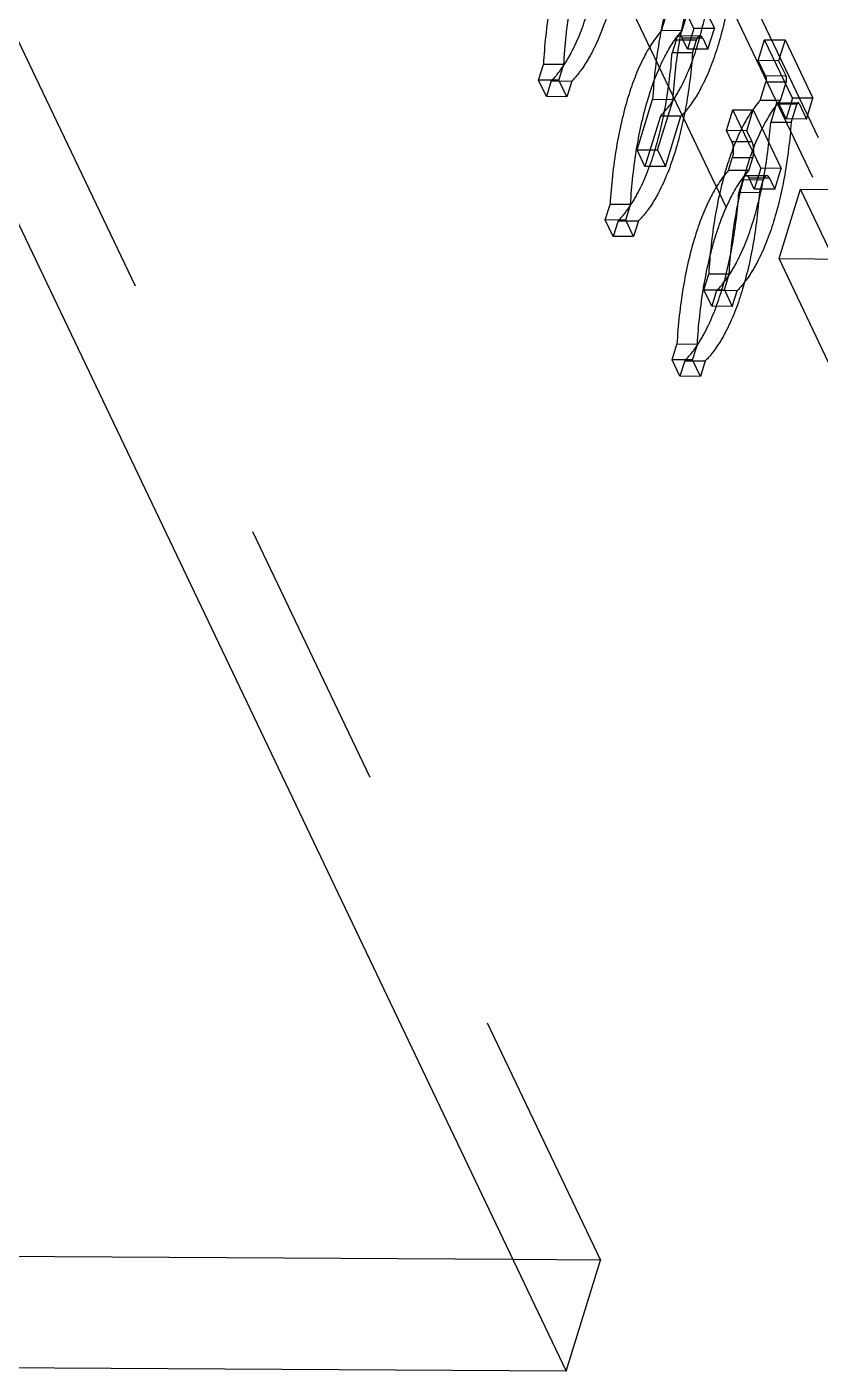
# Model space of a CAD drawing. Header units: millimetres. Extents: x 753 to 1632, y 352 to 973.
# Drawn here: x 1180.13 to 1189.08, y 791.13 to 806.3 of the extents above; entities that cross this region are included whole.
import ezdxf

# ---------------------------------------------------------------- set-up
doc = ezdxf.new("R2010")
doc.units = ezdxf.units.MM
doc.header["$LTSCALE"] = 30.734
doc.linetypes.add('HIDDEN', pattern=[0.2, 0.1, -0.1])
doc.layers.get('0').update_dxf_attribs({"linetype": 'CONTINUOUS'})
doc.layers.add('DEFAULT_2', color=8, linetype='HIDDEN')

msp = doc.modelspace()

# ---------------------------------------------------------------- linework, layer by layer
at = {"color": 3, "linetype": 'Continuous'}
for p, q in [((1174.3378, 815.99622), (1186.21335, 791.13279)), ((1186.21335, 791.13279), (1178.82358, 791.17675))]:
    msp.add_line(p, q, dxfattribs=at)
at = {"color": 7, "linetype": 'Continuous'}
msp.add_line((1185.61192, 792.392), (1179.21089, 792.43007), dxfattribs=at)
at = {"layer": 'DEFAULT_2', "color": 8, "linetype": 'HIDDEN'}
for p, q in [((1182.43642, 818.92182), (1193.18083, 796.42663)), ((1182.37306, 818.47592), (1192.68995, 796.87582)), ((1174.7251, 817.24955), (1186.60066, 792.38612)), ((1186.69625, 807.03789), (1192.24213, 795.42667)), ((1187.65755, 806.28838), (1187.34285, 806.94727)), ((1187.57378, 806.94589), (1187.88848, 806.28701)), ((1187.29254, 806.2623), (1187.33673, 806.40531)), ((1187.52347, 806.26093), (1187.56766, 806.40394)), ((1187.52347, 806.26093), (1187.29254, 806.2623)), ((1187.65755, 806.28838), (1187.58493, 806.05339)), ((1187.88848, 806.28701), (1187.65755, 806.28838)), ((1187.81586, 806.05201), (1187.88848, 806.28701)), ((1187.45549, 806.15668), (1187.4113, 806.01367)), ((1187.68642, 806.1553), (1187.45549, 806.15668)), ((1187.49486, 806.20587), (1187.72579, 806.2045)), ((1187.58493, 806.05339), (1187.52555, 806.1777)), ((1187.75648, 806.17633), (1187.52555, 806.1777)), ((1187.64223, 806.0123), (1187.68642, 806.1553)), ((1187.75648, 806.17633), (1187.81586, 806.05201)), ((1188.38329, 805.92467), (1188.45591, 806.15967)), ((1188.77061, 805.50079), (1188.45591, 806.15967)), ((1188.45591, 806.15967), (1188.68684, 806.1583)), ((1188.68684, 806.1583), (1188.61422, 805.9233)), ((1188.68684, 806.1583), (1189.00154, 805.49942)), ((1187.64223, 806.0123), (1187.4113, 806.01367)), ((1187.81586, 806.05201), (1187.58493, 806.05339)), ((1185.90275, 805.70491), (1185.95704, 805.88058)), ((1186.18797, 805.87921), (1185.95704, 805.88058)), ((1186.13368, 805.70354), (1186.18797, 805.87921)), ((1188.46641, 805.75063), (1188.38329, 805.92467)), ((1188.61422, 805.9233), (1188.38329, 805.92467)), ((1188.61422, 805.9233), (1188.69734, 805.74926)), ((1185.99182, 805.51844), (1185.90275, 805.70491)), ((1186.13368, 805.70354), (1185.90275, 805.70491)), ((1186.0461, 805.69411), (1185.99182, 805.51844)), ((1186.0461, 805.69411), (1186.27703, 805.69274)), ((1186.22275, 805.51706), (1186.13368, 805.70354)), ((1186.27703, 805.69274), (1186.22275, 805.51706)), ((1188.4056, 805.47471), (1188.46916, 805.68038)), ((1188.69734, 805.74926), (1188.46641, 805.75063)), ((1188.70009, 805.67901), (1188.46916, 805.68038)), ((1188.63653, 805.47334), (1188.70009, 805.67901)), ((1186.22275, 805.51706), (1185.99182, 805.51844)), ((1187.01581, 804.91732), (1187.19113, 805.48465)), ((1187.42206, 805.48328), (1187.19113, 805.48465)), ((1187.24674, 804.91594), (1187.42206, 805.48328)), ((1188.77061, 805.50079), (1188.69799, 805.26579)), ((1189.00154, 805.49942), (1188.77061, 805.50079)), ((1188.92892, 805.26442), (1189.00154, 805.49942)), ((1188.02433, 805.13344), (1188.09695, 805.36844)), ((1188.41165, 804.70956), (1188.09695, 805.36844)), ((1188.09695, 805.36844), (1188.32788, 805.36706)), ((1188.25526, 805.13207), (1188.32788, 805.36706)), ((1188.32788, 805.36706), (1188.64258, 804.70818)), ((1188.63653, 805.47334), (1188.4056, 805.47471)), ((1188.58791, 805.43175), (1188.52435, 805.22608)), ((1188.81884, 805.43038), (1188.58791, 805.43175)), ((1188.60305, 805.45067), (1188.83398, 805.4493)), ((1188.69799, 805.26579), (1188.61486, 805.43984)), ((1188.84579, 805.43846), (1188.61486, 805.43984)), ((1188.75528, 805.2247), (1188.81884, 805.43038)), ((1188.84579, 805.43846), (1188.92892, 805.26442)), ((1187.28019, 805.29818), (1187.10487, 804.73084)), ((1187.51112, 805.29681), (1187.28019, 805.29818)), ((1187.3358, 804.72947), (1187.51112, 805.29681)), ((1188.75528, 805.2247), (1188.52435, 805.22608)), ((1188.92892, 805.26442), (1188.69799, 805.26579)), ((1188.0837, 805.00912), (1188.02433, 805.13344)), ((1188.25526, 805.13207), (1188.02433, 805.13344)), ((1188.31463, 805.00775), (1188.25526, 805.13207)), ((1187.10487, 804.73084), (1187.01581, 804.91732)), ((1187.01581, 804.91732), (1187.24674, 804.91594)), ((1187.24674, 804.91594), (1187.3358, 804.72947)), ((1188.31463, 805.00775), (1188.0837, 805.00912)), ((1187.3358, 804.72947), (1187.10487, 804.73084)), ((1188.04664, 804.68348), (1188.09083, 804.82648)), ((1188.32176, 804.82511), (1188.09083, 804.82648)), ((1188.27757, 804.6821), (1188.32176, 804.82511)), ((1188.27757, 804.6821), (1188.04664, 804.68348)), ((1188.20959, 804.57785), (1188.16539, 804.43484)), ((1188.44052, 804.57648), (1188.20959, 804.57785)), ((1188.24896, 804.62704), (1188.47989, 804.62567)), ((1188.33903, 804.47456), (1188.27965, 804.59888)), ((1188.51058, 804.5975), (1188.27965, 804.59888)), ((1188.41165, 804.70956), (1188.33903, 804.47456)), ((1188.39632, 804.43347), (1188.44052, 804.57648)), ((1188.64258, 804.70818), (1188.41165, 804.70956)), ((1188.51058, 804.5975), (1188.56996, 804.47319)), ((1188.56996, 804.47319), (1188.64258, 804.70818)), ((1188.39632, 804.43347), (1188.16539, 804.43484)), ((1188.56996, 804.47319), (1188.33903, 804.47456)), ((1188.6183, 803.68872), (1188.86036, 804.47205)), ((1189.45414, 803.22888), (1188.86036, 804.47205)), ((1188.86036, 804.47205), (1189.69171, 804.46711)), ((1186.65685, 804.12608), (1186.71113, 804.30176)), ((1186.94206, 804.30038), (1186.71113, 804.30176)), ((1186.88778, 804.12471), (1186.94206, 804.30038)), ((1186.74591, 803.93961), (1186.65685, 804.12608)), ((1186.88778, 804.12471), (1186.65685, 804.12608)), ((1186.8002, 804.11528), (1186.74591, 803.93961)), ((1186.8002, 804.11528), (1187.03113, 804.11391)), ((1186.97684, 803.93823), (1186.88778, 804.12471)), ((1187.03113, 804.11391), (1186.97684, 803.93823)), ((1186.97684, 803.93823), (1186.74591, 803.93961)), ((1189.21207, 802.44555), (1188.6183, 803.68872)), ((1188.6183, 803.68872), (1189.44964, 803.68378)), ((1187.7699, 803.33849), (1187.82419, 803.51416)), ((1188.05512, 803.51279), (1187.82419, 803.51416)), ((1188.00083, 803.33712), (1188.05512, 803.51279)), ((1187.85897, 803.15202), (1187.7699, 803.33849)), ((1187.7699, 803.33849), (1188.00083, 803.33712)), ((1187.91326, 803.32769), (1187.85897, 803.15202)), ((1188.14419, 803.32631), (1187.91326, 803.32769)), ((1188.00083, 803.33712), (1188.0899, 803.15064)), ((1188.0899, 803.15064), (1188.14419, 803.32631)), ((1188.0899, 803.15064), (1187.85897, 803.15202)), ((1187.41095, 802.54726), (1187.46523, 802.72293)), ((1187.69616, 802.72156), (1187.46523, 802.72293)), ((1187.64188, 802.54588), (1187.69616, 802.72156)), ((1187.50001, 802.36078), (1187.41095, 802.54726)), ((1187.64188, 802.54588), (1187.41095, 802.54726)), ((1187.5543, 802.53645), (1187.50001, 802.36078)), ((1187.5543, 802.53645), (1187.78523, 802.53508)), ((1187.73094, 802.35941), (1187.64188, 802.54588)), ((1187.78523, 802.53508), (1187.73094, 802.35941)), ((1187.73094, 802.35941), (1187.50001, 802.36078)), ((1186.60066, 792.38612), (1185.61192, 792.392)), ((1186.21335, 791.13279), (1186.60066, 792.38612))]:
    msp.add_line(p, q, dxfattribs=at)
for points, start_tangent, end_tangent in [([(1187.69292, 806.07994), (1187.81854, 806.60697), (1187.89129, 807.19657)], (0.29524737, 0.95542084), (0.072938, 0.99733648)), ([(1188.12222, 807.19519), (1188.04947, 806.60559), (1187.92385, 806.07857)], (-0.072938, -0.99733648), (-0.29524737, -0.95542084)), ([(1186.16194, 807.09746), (1186.02827, 806.52396), (1185.95704, 805.88058)], (-0.29524737, -0.95542084), (-0.05710629, -0.9983681)), ([(1186.18797, 805.87921), (1186.2592, 806.52259), (1186.39287, 807.09608)], (0.05710629, 0.9983681), (0.29524737, 0.95542084)), ([(1187.39603, 806.70153), (1187.26236, 806.12803), (1187.19113, 805.48465)], (-0.29524737, -0.95542084), (-0.05710629, -0.9983681)), ([(1187.42206, 805.48328), (1187.49329, 806.12666), (1187.62696, 806.70015)], (0.05710629, 0.9983681), (0.29524737, 0.95542084)), ([(1186.0461, 805.69411), (1186.16316, 805.83396), (1186.27227, 806.01312), (1186.45883, 806.47587)], (0.71026715, 0.70393222), (0.29524737, 0.95542084)), ([(1186.68976, 806.4745), (1186.5032, 806.01175), (1186.39409, 805.83258), (1186.27703, 805.69274)], (-0.29524737, -0.95542084), (-0.71026715, -0.70393222)), ([(1187.29254, 806.2623), (1187.08688, 805.95098), (1186.91604, 805.51863)], (-0.66828764, -0.74390297), (-0.29524737, -0.95542084)), ([(1187.14697, 805.51726), (1187.31781, 805.94961), (1187.52347, 806.26093)], (0.29524737, 0.95542084), (0.66828764, 0.74390297)), ([(1187.45549, 806.15668), (1187.47305, 806.19297), (1187.49481, 806.20586)], (0.29524737, 0.95542084), (0.99999288, -0.00377348)), ([(1187.49481, 806.20586), (1187.50309, 806.20402), (1187.52555, 806.1777)], (0.99999288, -0.00377348), (0.43099323, -0.90235516)), ([(1187.72574, 806.20449), (1187.70399, 806.1916), (1187.68642, 806.1553)], (-0.99999288, 0.00377348), (-0.29524737, -0.95542084)), ([(1187.75648, 806.17633), (1187.74963, 806.18833), (1187.72574, 806.20449)], (-0.43099323, 0.90235516), (-0.99999288, 0.00377348)), ([(1187.21292, 804.89704), (1187.33855, 805.42407), (1187.4113, 806.01367)], (0.29524737, 0.95542084), (0.072938, 0.99733648)), ([(1187.28019, 805.29818), (1187.39725, 805.43803), (1187.50636, 805.61719), (1187.69292, 806.07994)], (0.71026715, 0.70393222), (0.29524737, 0.95542084)), ([(1187.64223, 806.0123), (1187.56948, 805.4227), (1187.44385, 804.89567)], (-0.072938, -0.99733648), (-0.29524737, -0.95542084)), ([(1187.92385, 806.07857), (1187.73729, 805.61582), (1187.62818, 805.43665), (1187.51112, 805.29681)], (-0.29524737, -0.95542084), (-0.71026715, -0.70393222)), ([(1188.46641, 805.75063), (1188.47337, 805.71718), (1188.46916, 805.68038)], (0.43099323, -0.90235516), (-0.29524737, -0.95542084)), ([(1188.70009, 805.67901), (1188.7043, 805.71581), (1188.69734, 805.74926)], (0.29524737, 0.95542084), (-0.43099323, 0.90235516)), ([(1186.91604, 805.51863), (1186.78237, 804.94513), (1186.71113, 804.30176)], (-0.29524737, -0.95542084), (-0.05710629, -0.9983681)), ([(1186.94206, 804.30038), (1187.0133, 804.94376), (1187.14697, 805.51726)], (0.05710629, 0.9983681), (0.29524737, 0.95542084)), ([(1188.4056, 805.47471), (1188.19994, 805.16339), (1188.02909, 804.73104)], (-0.66828764, -0.74390297), (-0.29524737, -0.95542084)), ([(1188.26002, 804.72966), (1188.43087, 805.16201), (1188.63653, 805.47334)], (0.29524737, 0.95542084), (0.66828764, 0.74390297)), ([(1188.58791, 805.43175), (1188.59099, 805.43969), (1188.60309, 805.45067)], (0.29524737, 0.95542084), (0.9999345, -0.0114455)), ([(1188.60309, 805.45067), (1188.60626, 805.44994), (1188.61486, 805.43984)], (0.9999345, -0.0114455), (0.43099323, -0.90235516)), ([(1188.83402, 805.4493), (1188.82972, 805.44808), (1188.81884, 805.43038)], (-0.99993413, 0.01147738), (-0.29524737, -0.95542084)), ([(1188.84579, 805.43846), (1188.84317, 805.44304), (1188.83402, 805.4493)], (-0.43099323, 0.90235516), (-0.99993413, 0.01147738)), ([(1188.32598, 804.10945), (1188.45161, 804.63648), (1188.52435, 805.22608)], (0.29524737, 0.95542084), (0.072938, 0.99733648)), ([(1188.75528, 805.2247), (1188.68254, 804.6351), (1188.55691, 804.10808)], (-0.072938, -0.99733648), (-0.29524737, -0.95542084)), ([(1186.8002, 804.11528), (1186.91726, 804.25513), (1187.02636, 804.43429), (1187.21292, 804.89704)], (0.71026715, 0.70393222), (0.29524737, 0.95542084)), ([(1187.44385, 804.89567), (1187.25729, 804.43292), (1187.14819, 804.25376), (1187.03113, 804.11391)], (-0.29524737, -0.95542084), (-0.71026715, -0.70393222)), ([(1188.0837, 805.00912), (1188.09608, 804.97044), (1188.10178, 804.92216), (1188.09083, 804.82648)], (0.43099323, -0.90235516), (-0.29524737, -0.95542084)), ([(1188.32176, 804.82511), (1188.33271, 804.92078), (1188.32701, 804.96907), (1188.31463, 805.00775)], (0.29524737, 0.95542084), (-0.43099323, 0.90235516)), ([(1188.02909, 804.73104), (1187.89543, 804.15754), (1187.82419, 803.51416)], (-0.29524737, -0.95542084), (-0.05710629, -0.9983681)), ([(1188.05512, 803.51279), (1188.12636, 804.15617), (1188.26002, 804.72966)], (0.05710629, 0.9983681), (0.29524737, 0.95542084)), ([(1188.04664, 804.68348), (1187.84098, 804.37215), (1187.67013, 803.9398)], (-0.66828764, -0.74390297), (-0.29524737, -0.95542084)), ([(1187.90106, 803.93843), (1188.07191, 804.37078), (1188.27757, 804.6821)], (0.29524737, 0.95542084), (0.66828764, 0.74390297)), ([(1188.20959, 804.57785), (1188.22715, 804.61414), (1188.24891, 804.62704)], (0.29524737, 0.95542084), (0.99999288, -0.00377348)), ([(1188.24891, 804.62704), (1188.25719, 804.6252), (1188.27965, 804.59888)], (0.99999288, -0.00377348), (0.43099323, -0.90235516)), ([(1188.47984, 804.62566), (1188.45808, 804.61277), (1188.44052, 804.57648)], (-0.99999288, 0.00377348), (-0.29524737, -0.95542084)), ([(1188.51058, 804.5975), (1188.50373, 804.6095), (1188.47984, 804.62566)], (-0.43099323, 0.90235516), (-0.99999288, 0.00377348)), ([(1187.96702, 803.31822), (1188.09265, 803.84524), (1188.16539, 804.43484)], (0.29524737, 0.95542084), (0.072938, 0.99733648)), ([(1188.39632, 804.43347), (1188.32358, 803.84387), (1188.19795, 803.31684)], (-0.072938, -0.99733648), (-0.29524737, -0.95542084)), ([(1187.91326, 803.32769), (1188.03032, 803.46754), (1188.13942, 803.6467), (1188.32598, 804.10945)], (0.71026715, 0.70393222), (0.29524737, 0.95542084)), ([(1188.55691, 804.10808), (1188.37035, 803.64533), (1188.26125, 803.46616), (1188.14419, 803.32631)], (-0.29524737, -0.95542084), (-0.71026715, -0.70393222)), ([(1187.67013, 803.9398), (1187.53647, 803.36631), (1187.46523, 802.72293)], (-0.29524737, -0.95542084), (-0.05710629, -0.9983681)), ([(1187.69616, 802.72156), (1187.7674, 803.36493), (1187.90106, 803.93843)], (0.05710629, 0.9983681), (0.29524737, 0.95542084)), ([(1187.5543, 802.53645), (1187.67136, 802.6763), (1187.78046, 802.85547), (1187.96702, 803.31822)], (0.71026715, 0.70393222), (0.29524737, 0.95542084)), ([(1188.19795, 803.31684), (1188.01139, 802.85409), (1187.90229, 802.67493), (1187.78523, 802.53508)], (-0.29524737, -0.95542084), (-0.71026715, -0.70393222))]:
    msp.add_spline(points, degree=3, dxfattribs=dict(at, start_tangent=start_tangent, end_tangent=end_tangent))

doc.saveas('drawing.dxf')
